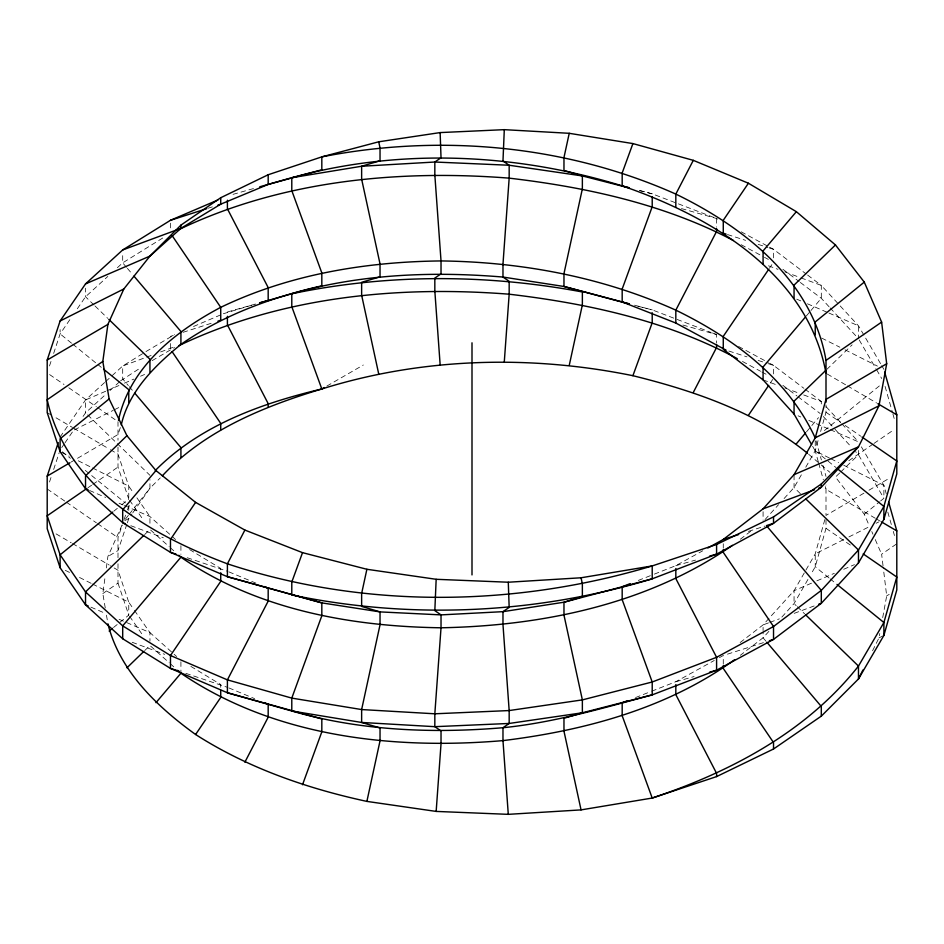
<?xml version="1.0" encoding="UTF-8"?>
<svg xmlns="http://www.w3.org/2000/svg" width="944" height="944" viewBox="0 0 944 944"><rect width="100%" height="100%" fill="white"/><g stroke="black" fill="none" stroke-linecap="round" stroke-linejoin="round"><path stroke-width="0.71" stroke-dasharray="4.72 3.54" d="M105.256 607.983L102.825 593.564L105.162 576.477M106.33 567.922L107.887 556.523L123.263 522.374M872.575 650.723L878.994 637.884L879.784 633.53M882.699 617.6L886.687 595.865L883.195 567.155M805.751 467.221L815.238 450.713L818.696 438.346M820.619 431.491L826 412.268L826 405.047M824.844 519.542L815.238 553.868L805.02 571.651M826 519.731L826 528.321L815.238 566.766L810.861 574.389M49.501 365.953L51.354 360.384M53.655 353.41L60.109 333.893L71.591 317.137M49.501 482.018L51.814 475.044M53.655 469.463L59.189 452.731M120.336 427.573L118 434.535L71.225 461.994M118 557.668L118 537.691L122.213 525.171M124.077 519.613L126.885 511.27M127.357 509.878L130.39 503.364M126.885 524.156L118 550.588L107.887 556.523M127.357 522.764L128.762 518.598L132.018 513.925M801.362 474.832L794.057 487.541L783.414 499.293M804.288 572.925L794.057 590.696L763.082 624.893L739.199 643.265M807.934 579.463L794.057 603.594L780.511 618.556M769.407 268.285L771.873 264.639M770.28 383.052L772.711 379.464M77.325 308.759L85.526 296.782L107.828 276.427M60.109 437.048L85.526 399.949L104.642 382.497M61.749 447.55L64.204 443.963M65.03 442.771L72.405 431.998M83.072 416.434L85.526 412.847L105.704 394.415M132.833 512.757L149.943 488.213L160.268 477.888M128.349 515.4L123.853 521.064L128.762 518.598M129.245 514.268L149.943 488.213L149.943 479.623M806.282 316.028L810.035 311.603M810.979 310.493L821.304 298.304L821.304 285.407L807.321 274.846M806.518 431.809L818.531 417.637M765.018 519.589L778.576 504.639M768.9 631.383L763.082 637.79L740.332 655.289M144.656 534.564L149.943 529.442L169.165 546.67M144.715 650.581L149.943 645.507L169.165 662.723M826.791 369.423L852.137 344.843M839.653 473.015L835.464 477.062L864.279 514.232L869.483 526.233M840.691 472L858.474 454.76L858.474 450.453M117.386 267.695L122.696 262.845L165.578 236.236M105.704 381.529L111.014 376.68M112.076 375.7L122.696 366.012L144.751 352.324M109.952 390.545L119.51 381.813M120.572 380.845L141.069 367.499M113.882 511.141L117.316 508.356M121.894 504.639L128.762 499.069L118 467.068L118 447.102M113.504 627.512L128.762 615.122L128.762 602.225L118 570.235L110.413 565.786M824.395 430.57L881.602 384.102M864.279 514.232L879.537 501.842M880.622 500.957L883.891 498.302L858.474 454.76L855.535 451.562M740.332 539.225L752.852 529.608M88.004 487.706L91.603 485.24M92.795 484.414L118 467.068M102.825 593.564L118 583.132L118 563.155M848.798 460.755L872.799 444.246M874.002 443.42L894.405 429.378M883.029 565.716L881.625 554.234L896.8 543.791M145.966 351.569L174.546 334.613M152.102 360.655L174.546 347.51M863.925 493.169L826 515.424L826 485.039M868.987 490.196L889.213 478.325M886.687 595.865L889.213 594.378M326.848 386.072L363.31 365.021M654.369 574.105L675.821 565.668L702.749 550.789M651.679 691.22L675.821 681.721L714.289 660.47M719.422 657.638L723.269 655.514L723.269 664.116M74.352 429.886L113.209 410.357M114.507 409.696L120.985 406.451M843.735 539.543L815.238 553.868L815.238 566.766L828.974 577.917M848.916 536.935L869.648 526.516M876.126 523.259L878.711 521.961M878.994 637.884L883.891 635.418M105.657 391.264L85.526 399.949L85.526 412.847M107.002 390.686L119.074 385.471M124.443 383.158L133.836 379.11M140.55 376.208L144.574 374.473M811.498 583.168L794.057 590.696L794.057 603.594L796.17 605.647M816.867 580.855L834.319 573.327M843.712 569.279L854.45 564.642M193.52 326.494L221.993 314.317M223.35 313.738L255.399 304.074L227.41 311.992L227.41 314.859M638.274 580.442L653.024 574.636M635.583 697.557L650.345 691.751M151.123 355.463L122.696 366.012L122.696 378.898L128.325 385.553M160.61 351.947L175.501 346.424M768.499 622.887L763.082 624.893L763.082 630.627M769.856 622.379L779.331 618.863M794.223 613.34L814.53 605.812M208.164 208.211L212.353 206.866M170.475 336.359L173.271 335.462M183.042 332.323L212.353 322.931M748.403 531.389L765.147 526.02M727.458 654.168L763.755 642.534M233.015 194.358L254.125 188.387M675.821 565.668L695.504 560.099M675.821 681.721L694.1 676.565M639.383 190.535L652.21 193.827L713.841 217.45M637.955 306.234L652.21 309.88L711.103 332.465M639.926 190.57L652.21 193.827M634.462 305.183L652.21 309.88M681.45 208.577L716.59 218.501L719.175 219.905M682.854 325.031L716.59 334.565L716.59 343.156M727.458 234.537L745.607 240.354M758.174 244.39L767.944 247.529M769.336 247.977L773.525 249.31L806.152 273.972M728.851 351.038L746.999 356.867M758.174 360.443L766.552 363.133M767.944 363.582L773.525 365.375L803.828 388.267M187.231 557.727L227.504 571.297M185.826 673.332L227.504 687.35M768.499 265.819L777.986 269.335M784.747 271.848L799.639 277.371M800.996 277.878L821.304 285.407L858.474 325.798L880.988 364.372M763.082 379.877L775.272 384.397M784.747 387.913L798.294 392.928M803.71 394.946L821.304 401.471L821.304 407.206M130.815 525.714L163.312 537.773M132.172 642.274L164.669 654.334M712.472 332.984L716.59 334.565M228.861 571.863L255.977 583.156M228.861 687.916L254.62 698.643M796.748 299.165L800.772 300.9M807.474 303.803L827.605 312.488M828.95 313.066L858.474 325.798L858.474 338.695M798.081 415.808L800.772 416.965M808.819 420.434L828.95 429.119M830.295 429.697L858.474 441.863M89.55 490.491L105.657 497.441M119.074 503.235L123.098 504.969M124.443 505.547L149.943 516.557L171.301 535.685M90.895 607.134L105.657 613.506M119.074 619.288L149.943 632.61L176.646 656.528M821.717 338.094L839.853 347.215M845.033 349.811L877.413 366.095M829.493 458.064L815.238 450.89L812.324 445.816M830.791 458.713L838.555 462.619M843.735 465.227L883.891 485.405L886.239 493.677M61.407 452.306L69.172 456.212M78.246 460.778L91.19 467.28M92.488 467.941L128.762 486.172L133.647 493.181M65.289 570.318L70.47 572.925M79.532 577.48L91.19 583.345M92.488 583.994L128.762 602.225L133.647 609.234M741.17 231.811L768.345 246.514M769.643 247.21L773.525 249.31L773.525 262.208M741.17 244.708L763.177 256.603M764.463 257.311L768.345 259.411M738.586 346.472L768.345 362.567M769.643 363.275L773.525 365.375L773.525 375.405M742.468 361.458L760.581 371.263M761.879 371.971L768.345 375.464M827.263 374.025L846.225 385.152M847.488 385.895L876.575 402.958M875.312 518.28L826 489.334L825.233 486.597M876.575 519.023L880.363 521.253M47.2 412.622L50.988 414.841M56.05 417.814L72.487 427.455M73.75 428.198L109.15 448.978M110.413 449.722L118 454.17L128.762 486.172L128.762 497.63M56.05 533.867L71.225 542.776M72.487 543.52L109.15 565.043M189.626 549.585L220.731 568.465L220.731 572.772M190.865 666.405L220.731 684.53L220.731 687.397M826 412.268L840.396 422.169M845.199 425.473L860.798 436.211M826 528.321L851.205 545.656M49.595 374.579L64.003 384.491M68.806 387.783L96.394 406.781M97.598 407.607L116.796 420.812M47.2 488.98L65.195 501.37M66.399 502.196L96.394 522.834M97.598 523.66L118 537.691M782.847 269.252L799.167 281.583M800.323 282.457L821.304 298.304L829.127 306.812M804.996 389.14L821.304 401.471M782.847 385.317L796.83 395.878M797.999 396.751L820.135 413.484M815.238 450.713L835.841 467.433M830.118 578.849L835.841 583.486M71.543 343.179L60.109 333.893L60.109 329.586M72.688 344.112L101.291 367.346M62.398 451.81L70.399 458.312M85.279 470.395L125.328 502.916M808.642 454.253L829.882 472.319M172.374 536.64L175.572 539.52M170.239 547.626L175.572 552.405M170.239 663.679L174.51 667.514M800.394 493.677L794.057 487.541L794.057 474.643M797.232 606.673L804.618 613.836M93.975 304.983L85.526 296.782L85.526 288.191M95.037 306.009L107.699 318.293M87.639 414.888L149.943 475.316M830.106 307.874L856.515 336.571M826.201 406.781L840.868 422.723M841.847 423.785L857.494 440.801M823.262 416.493L834.024 428.187M834.992 429.249L851.63 447.314M765.903 641.118L763.082 637.79L763.082 632.055M126.449 267.27L122.696 262.845L122.696 254.255M127.393 268.379L132.089 273.925M129.269 386.662L133.021 391.087M136.904 497.854L149.943 516.557L149.943 523.719M129.576 500.237L143.417 520.097M134.461 610.402L149.943 632.61L149.943 641.212M129.576 616.29L143.417 636.162M881.708 365.623L883.891 369.352M859.193 339.946L875.902 368.561M876.634 369.8L881.708 378.509M861.376 446.831L883.891 485.405L883.891 496.874M871.796 531.566L872.952 534.233M875.265 539.567L881.625 554.234M118 583.132L128.762 615.122M885.071 386.379L892.493 412.575M892.894 413.944L894.452 419.466M887.808 512.085L891.325 524.498M893.284 531.389L894.452 535.519M816.017 440.742L821.386 459.964M822.932 465.463L826 476.437M818.318 461.876L815.238 450.89L815.238 439.243M818.696 463.256L823.31 479.729M106.471 615.193L107.687 622.403M763.082 511.707L763.082 520.297M723.269 543.756L723.269 548.051M716.59 218.501L716.59 227.103M180.918 545.726L180.918 554.329M180.918 661.791L180.918 671.821M170.475 223.162L170.475 230.324M170.475 343.522L170.475 349.256M128.762 505.701L128.762 511.436M118 421.638L118 440.187"/><path stroke-width="1.42" d="M436.163 579.297L434.83 610.626L441.025 614.886L502.975 611.665L563.969 602.225L652.21 578.825L716.59 554.14L773.525 523.33L821.304 487.234L858.474 446.854L878.994 405.767L886.687 363.747L881.625 322.116L864.279 282.114L835.464 244.956L796.358 211.68L748.403 183.23L693.297 160.338L632.905 143.582L569.232 133.305L504.297 129.658L440.14 132.585L378.709 141.801L321.821 156.869L268.179 174.746L220.731 197.733L180.918 225.132L149.943 256.095L123.853 288.947L107.887 324.406L102.825 361.446L109.138 398.934L126.933 435.703L155.961 470.56L195.597 502.385L244.885 530.068L302.517 552.653L366.886 569.279L436.163 579.297L508.285 582.224L581.056 577.775L652.21 565.928L716.59 544.476L773.525 516.887L821.304 484.012L858.474 446.854L794.057 474.643L763.082 508.84L723.269 539.461L707.882 547.957M888.587 501.948L896.8 530.894L896.8 589.929L883.891 635.418L858.474 678.96L821.304 716.13L773.525 749.005L716.59 776.593L652.21 798.046L581.056 809.893L508.285 814.342L436.163 811.415L441.025 743.837L441.025 730.939L434.83 726.679L361.635 722.455L291.79 710.997L227.41 692.766L170.475 668.411L122.696 638.758L85.526 604.821L60.109 567.71L47.2 528.675L47.2 476.095L58.268 442.63M504.297 129.658L502.975 160.987L509.17 165.247L582.365 175.926L629.412 187.974M504.297 361.776L509.17 294.198L509.17 281.3L502.975 277.052C432.352 271.14 360.171 274.02 291.79 293.761L291.79 306.658L321.821 388.975C422.169 357.54 530.162 354.743 632.905 375.7C694.867 390.958 757.466 412.599 807.533 453.297M366.886 569.279L361.635 593.505L361.635 606.402L380.031 611.901L441.025 614.886L441.025 627.784L434.83 713.794L434.83 726.679L509.17 723.458L582.365 712.779L652.21 694.878L716.59 670.205L773.525 639.395L821.304 603.299L858.474 562.907L883.891 519.353L896.8 473.876L896.8 414.841L884.67 372.113M107.923 623.842C119.735 671.219 157.211 706.785 195.597 734.503C247.741 767.909 306.623 788.37 366.886 801.397L380.031 740.851L380.031 727.954L361.635 722.455L361.635 709.558L380.031 624.798L380.031 611.901L321.821 602.886L227.41 576.713L170.475 552.346L122.696 522.705L85.526 488.756L60.109 451.657L47.2 412.622L47.2 360.03L60.109 320.995L85.526 283.896L122.696 249.948L170.475 220.294L217.922 199.998M569.232 133.305L563.969 157.53L563.969 170.427L582.365 175.926L582.365 188.824L563.969 273.583L563.969 286.48L629.412 304.039M569.232 365.422L582.365 304.877L582.365 291.979C486.479 273.984 387.394 273.807 291.79 293.761M794.057 474.643L815.238 437.815L826 399.371L886.687 363.747M118.472 420.245C129.776 367.287 175.195 331.438 220.731 307.343C289.218 274.385 365.493 261.759 441.025 260.933C521.56 261.936 602.178 276.97 675.821 310.151C733.24 338.07 787.933 378.568 815.238 438.004M121.269 424.8C129.057 390.922 154.887 365.635 180.918 344.407C223.138 314.942 271.919 297.266 321.821 285.82L321.821 272.922L291.79 190.605L291.79 177.708C399.548 147.819 515.672 153.176 622.179 185.874L628.999 187.679M302.517 552.653L291.79 582.047L291.79 594.944C410.888 619.712 535.791 614.072 652.21 578.825L652.21 565.928C514.633 607.204 364.266 609.092 227.41 563.816C150.497 534.859 65.974 486.573 47.2 399.725L102.825 361.446M302.517 784.759L321.821 731.848L321.821 718.95L227.41 692.766L227.41 679.869L268.179 601.127L268.179 588.23L264.108 586.543M632.905 143.582L622.179 172.988L622.179 185.874C710.549 216.2 807.97 273.571 826 373.281M632.905 375.7L652.21 322.777L652.21 312.747M862.958 669.98L858.474 678.96L858.474 666.075L883.891 622.521L896.8 577.032L863.205 553.916M244.885 530.068L227.41 563.816L227.41 576.713L321.821 602.886L321.821 615.783L291.79 698.112L291.79 710.997C360.171 730.75 432.352 733.63 502.975 727.718C553.951 722.644 602.933 708.059 652.21 694.878L652.21 681.993L622.179 599.664L622.179 586.767L630.226 583.604M244.885 762.186L268.179 717.192L268.179 704.295L264.108 702.596M693.297 160.338L675.821 194.086L675.821 206.984M693.297 392.456L716.59 347.463L716.59 344.595M195.597 502.385L170.475 539.449L170.475 552.346L176.056 554.14M195.597 734.503L220.731 697.427L220.731 690.265M748.403 183.23L723.269 220.294L723.269 233.192L726.066 234.088M768.581 269.5L723.269 336.359L723.269 349.256L763.082 379.877L794.057 414.062L811.592 444.541M748.403 415.336L768.664 385.447M155.961 470.56L122.696 509.807L122.696 522.705L125.399 523.708M732.367 545.349C647.796 604.16 542.67 625.86 441.025 627.784C350.519 626.521 256.65 609.482 180.918 557.196L122.696 625.86L122.696 638.758M155.961 702.678L180.918 673.249C274.409 736.863 392.704 749.973 502.975 740.615C584.525 730.632 667.349 708.413 734.644 659.655M796.358 211.68L763.082 250.915L763.082 263.813M805.338 317.137L763.082 366.98L763.082 379.877M796.358 443.798L805.598 432.895M162.333 475.823C204.411 430.547 263.73 406.439 321.821 388.975L324.335 387.524M126.933 435.703L85.526 475.859L85.526 488.756L88.217 489.912M143.606 535.59L85.526 591.923L85.526 604.821L88.217 605.977M126.933 667.821L143.665 651.584M835.464 244.956L794.057 285.112L794.057 298.009M825.74 370.449L794.057 401.176L794.057 414.062M155.276 470.537C199.75 425.402 261.405 403.3 321.821 388.975M109.138 398.934L60.109 438.759L60.109 451.657M112.737 512.073L60.109 554.824L60.109 567.71M109.138 631.052L112.407 628.397M864.279 282.114L815.238 321.939L815.238 334.837M86.801 488.532L47.2 515.778L60.109 554.824L85.526 591.923L122.696 625.86L170.475 655.514L227.41 679.869L291.79 698.112L361.635 709.558L434.83 713.794L509.17 710.561L582.365 699.893L652.21 681.993L716.59 657.307L773.525 626.497L821.304 590.401L858.474 550.01L883.891 506.456L896.8 460.979L862.002 437.037M826 402.238L826 360.384L881.625 322.116M47.2 360.03L107.887 324.406M47.2 476.095L69.962 462.737M60.109 320.995L123.853 288.947M815.238 437.815L878.994 405.767M85.526 283.896L149.943 256.095L180.918 228.354L220.731 204.175L268.179 184.422L321.821 169.755L321.821 156.869C439.975 133.706 565.515 144.857 675.821 194.086C744.415 227.327 812.454 280.911 826 360.384M178.605 229.711C280.899 180.729 397.188 169.401 509.17 178.145C586.389 187.195 664.139 204.14 733.405 240.508M178.605 345.775C280.899 296.794 397.188 285.454 509.17 294.198C587.805 303.472 667.148 320.759 737.288 358.661M627.548 700.719L622.179 702.832L622.179 715.729L652.21 798.046C730.361 771.991 806.624 731.812 858.474 666.075L805.669 614.863M122.696 249.948L180.918 228.354L180.918 225.132M763.082 508.84L814.53 489.747M818.601 488.237L821.304 487.234L821.304 484.012M818.601 604.302L821.304 603.299L821.304 590.401L766.847 526.162M170.475 220.294L206.771 208.659M217.934 205.072L220.731 204.175L220.731 197.733M217.934 321.137L220.731 320.24L220.731 307.343L172.127 235.622M723.269 539.461L738.633 534.528M766.552 525.572L773.525 523.33L773.525 516.887M769.336 640.74L773.525 639.395L773.525 626.497L723.269 552.346L723.269 549.491M259.742 186.806L290.386 178.097M259.6 302.882L290.386 294.162M259.742 302.859L268.179 300.475L268.179 287.578L227.41 208.836L227.41 200.234M709.558 556.134L716.59 554.14L716.59 544.476M709.558 672.187L716.59 670.205L716.59 657.307L675.821 578.566L675.821 568.536M291.79 177.708L361.635 166.25L434.83 162.026L509.17 165.247L509.17 178.145L502.975 264.155L502.975 277.052L563.969 286.48L628.999 303.744M366.886 801.397L436.163 811.415M726.066 350.153L675.821 323.037L622.179 301.938L622.179 289.041L652.21 206.724L652.21 196.694M178.853 671.09L170.475 668.411L170.475 655.514L220.731 581.362L220.731 572.772M877.837 403.702L896.8 414.841M881.625 521.985L896.8 530.894M836.986 468.366L883.891 506.456L883.891 519.353M836.986 584.419L883.891 622.521L883.891 635.418M103.58 369.198L128.762 389.648L128.762 402.533M178.782 555.284L180.918 557.196M177.708 670.382L180.918 673.249M805.669 498.798L858.474 550.01L858.474 562.907M108.761 319.32L149.943 359.263L149.943 372.16M766.847 642.215L821.304 706.454L821.304 716.13M133.965 276.132L180.918 331.509L180.918 344.407M134.898 393.306L180.918 447.574L180.918 457.238M172.127 351.687L220.731 423.396L220.731 429.85M581.056 577.775L582.365 583.829L582.365 596.726L563.969 602.225L563.969 615.122L582.365 699.893L582.365 712.779L563.969 718.29L563.969 731.175L581.056 809.893M378.709 141.801L380.031 147.854L380.031 160.751L361.635 166.25L361.635 179.148L380.031 263.919L380.031 276.816L361.635 282.315L361.635 295.201L378.709 373.918M508.285 582.224L509.17 607.405L502.975 611.665L502.975 624.55L509.17 710.561L509.17 723.458L502.975 727.718L502.975 740.615L508.285 814.342M440.14 132.585L441.025 157.766L434.83 162.026L434.83 174.923L441.025 260.933L441.025 273.819L434.83 278.079L434.83 290.976L440.14 364.703M773.525 749.005L773.525 742.562L723.269 668.411L723.269 665.544M716.59 228.531L716.59 231.398L675.821 310.151L675.821 323.037M716.59 776.593L716.59 773.36L675.821 694.619L675.821 684.589M472 342.802L472 574.92M268.179 174.746L268.179 184.422M268.179 406.864L268.179 403.643L227.41 324.889L227.41 316.299"/></g></svg>
